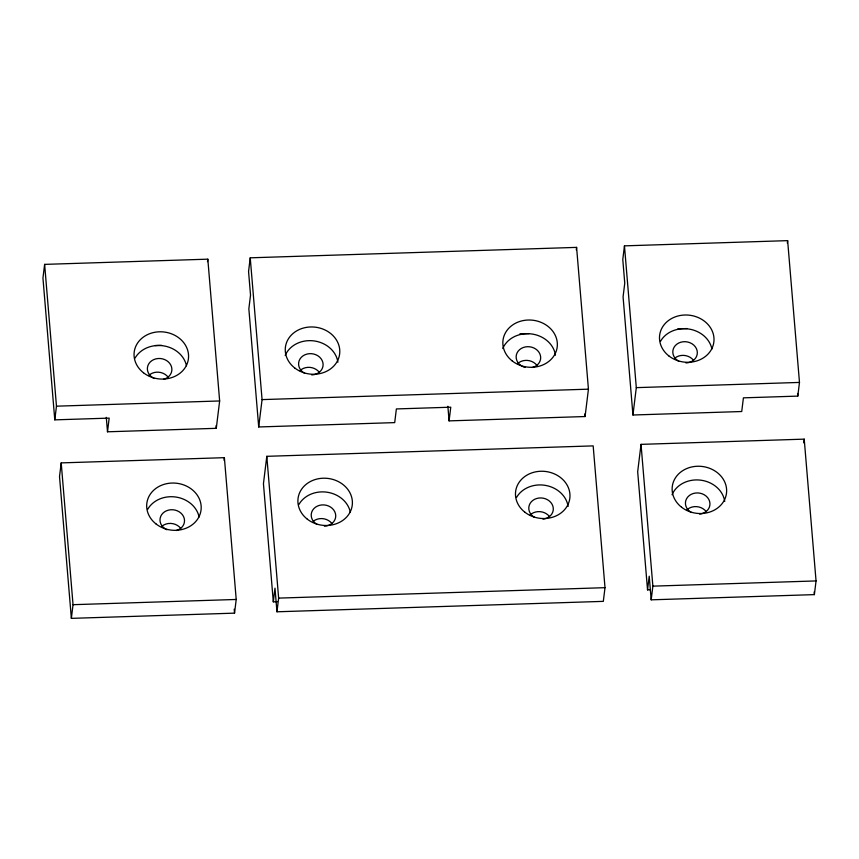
<?xml version="1.0" encoding="UTF-8"?>
<svg xmlns="http://www.w3.org/2000/svg" width="859" height="859" viewBox="0 0 859 859"><rect width="100%" height="100%" fill="white"/><g stroke="black" fill="none" stroke-linecap="round" stroke-linejoin="round"><path stroke-width="1.29" d="M44.625 264.379L42.95 278.069L54.783 419.858L109.179 418.118L107.504 431.798L216.285 428.319L219.646 400.96L207.814 259.171L44.625 264.379L56.469 406.178L54.783 419.858M61.204 462.894L59.518 476.573L71.361 618.362L234.539 613.143L236.214 599.464L224.382 457.675L61.204 462.894L73.036 604.682L71.361 618.362M207.502 261.651L207.814 259.171M224.059 460.284L224.382 457.675M250.237 257.818L248.562 271.498L250.527 295.131L248.852 308.811L258.709 426.966L394.7 422.617L396.375 408.938L450.771 407.198L449.085 420.878L585.076 416.54L588.436 389.17L576.593 247.381L250.237 257.818L262.07 399.607L258.709 426.966M273.312 601.837L274.987 588.157L276.963 611.791L603.319 601.364L605.004 587.674L593.172 445.885L266.805 456.322L263.445 483.681L273.312 601.837L277.242 601.708M276.963 611.791L278.638 598.111L266.805 456.322M576.292 249.872L576.593 247.381M624.461 245.857L622.786 259.536L624.761 283.169L623.076 296.849L632.943 415.004L741.725 411.525L743.411 397.846L797.796 396.106L799.482 382.427L787.639 240.638L624.461 245.857L636.304 387.645L632.943 415.004M647.536 589.875L649.221 576.196L651.186 599.829L814.375 594.621L816.05 580.931L804.217 439.142L641.029 444.361L637.679 471.72L647.536 589.875L650.188 589.8M651.186 599.829L652.872 586.149L641.029 444.361M787.338 243.129L787.639 240.638M803.756 442.879L804.217 439.142M155.007 345.565L161.567 345.361M519.813 333.915L529.058 333.614M677.869 328.857L687.071 328.567M56.469 406.178L219.646 400.96M262.07 399.607L588.436 389.17M636.304 387.645L799.482 382.427M73.036 604.682L236.214 599.464M278.638 598.111L605.004 587.674M652.872 586.149L816.05 580.931M797.581 393.465L797.796 396.106M814.149 591.969L814.375 594.621M584.85 413.877L585.076 416.54M447.872 406.275L449.085 420.878M234.206 609.203L234.539 613.143M216.06 425.667L216.285 428.319M106.291 417.356L107.504 431.798M162.029 526.148A12.294 10.619 7 0 1 180.723 528.382M166.904 529.767A12.294 10.619 7 0 1 162.974 513.113A12.294 10.619 7 0 1 182.409 514.702A12.294 10.619 7 0 1 176.278 530.529M147.716 509.29A27.316 23.59 7 0 1 175.977 497.06A27.316 23.59 7 0 1 199.095 517.021M502.773 348.507A27.316 23.59 7 0 1 531.442 333.936A27.316 23.59 7 0 1 555.472 355.229M517.451 363.765A12.294 10.619 7 0 1 536.886 365.354M522.122 366.267A12.294 10.619 7 0 1 519.609 349.645A12.294 10.619 7 0 1 538.765 351.943A12.294 10.619 7 0 1 532.44 367.502M525.064 367.459A12.294 10.619 7 0 1 523.067 366.739M285.199 355.465A27.316 23.59 7 0 1 313.868 340.894A27.316 23.59 7 0 1 337.898 362.187M299.877 370.723A12.294 10.619 7 0 1 319.312 372.312M304.548 373.214A12.294 10.619 7 0 1 302.819 355.991A12.294 10.619 7 0 1 322.179 360.565A12.294 10.619 7 0 1 311.731 374.921M135.088 358.053A27.316 23.59 7 0 1 163.35 345.823A27.316 23.59 7 0 1 186.467 365.784M148.661 375.555A12.294 10.619 7 0 1 168.106 377.144M154.276 378.518A12.294 10.619 7 0 1 150.346 361.875A12.294 10.619 7 0 1 169.781 363.454A12.294 10.619 7 0 1 163.65 379.281M686.728 509.999A12.294 10.619 7 0 1 706.173 511.588M691.398 512.501A12.294 10.619 7 0 1 689.401 495.471A12.294 10.619 7 0 1 708.739 499.272A12.294 10.619 7 0 1 699.645 514.122M672.049 494.741A27.316 23.59 7 0 1 700.719 480.17A27.316 23.59 7 0 1 724.749 501.473M660.528 341.259A27.316 23.59 7 0 1 688.8 329.029A27.316 23.59 7 0 1 711.907 348.99M674.841 358.106A12.294 10.619 7 0 1 693.546 360.351M678.782 361.263A12.294 10.619 7 0 1 677.042 344.029A12.294 10.619 7 0 1 696.402 348.604A12.294 10.619 7 0 1 685.954 362.96M530.078 515.013A12.294 10.619 7 0 1 549.513 516.592M534.749 517.505A12.294 10.619 7 0 1 532.752 500.475A12.294 10.619 7 0 1 552.09 504.287A12.294 10.619 7 0 1 542.985 519.137M516.495 497.511A27.316 23.59 7 0 1 545.476 485.389A27.316 23.59 7 0 1 568.1 506.477M298.932 504.458A27.316 23.59 7 0 1 327.193 492.228A27.316 23.59 7 0 1 350.311 512.189M317.175 524.462A12.294 10.619 7 0 1 315.446 507.229A12.294 10.619 7 0 1 334.806 511.803A12.294 10.619 7 0 1 324.358 526.159M313.234 521.316A12.294 10.619 7 0 1 331.939 523.55M156.091 524.001A27.316 23.59 7 0 0 200.716 511.953A27.316 23.59 7 0 0 164.992 484.079A27.316 23.59 7 0 0 156.091 524.001M512.254 360.973A27.316 23.59 7 0 0 556.879 348.926A27.316 23.59 7 0 0 521.155 321.051A27.316 23.59 7 0 0 512.254 360.973M294.68 367.931A27.316 23.59 7 0 0 339.305 355.884A27.316 23.59 7 0 0 303.581 327.998A27.316 23.59 7 0 0 294.68 367.931M143.474 372.763A27.316 23.59 7 0 0 188.089 360.716A27.316 23.59 7 0 0 152.365 332.83A27.316 23.59 7 0 0 143.474 372.763M681.541 507.207A27.316 23.59 7 0 0 726.156 495.16A27.316 23.59 7 0 0 690.432 467.285A27.316 23.59 7 0 0 681.541 507.207M668.914 355.97A27.316 23.59 7 0 0 713.528 343.922A27.316 23.59 7 0 0 677.805 316.037A27.316 23.59 7 0 0 668.914 355.97M524.881 512.211A27.316 23.59 7 0 0 569.496 500.163A27.316 23.59 7 0 0 533.772 472.289A27.316 23.59 7 0 0 524.881 512.211M307.307 519.169A27.316 23.59 7 0 0 351.922 507.121A27.316 23.59 7 0 0 316.198 479.247A27.316 23.59 7 0 0 307.307 519.169"/></g></svg>
